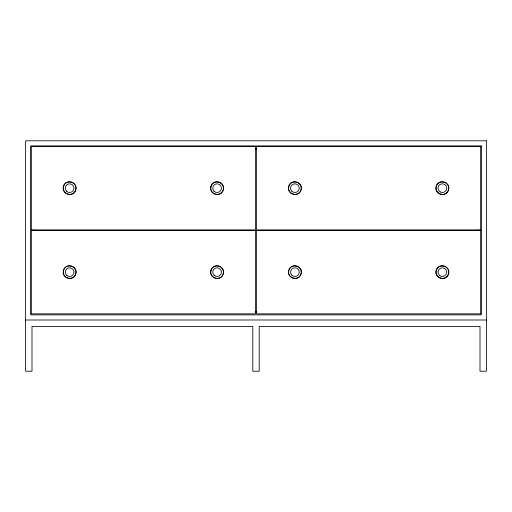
<?xml version="1.0" encoding="UTF-8"?>
<svg xmlns="http://www.w3.org/2000/svg" width="512" height="512" viewBox="0 0 512 512"><rect width="100%" height="100%" fill="white"/><g stroke="black" fill="none" stroke-linecap="round" stroke-linejoin="round"><path stroke-width="0.77" d="M255.2 148.992L256.8 148.992M255.2 311.808L256.8 311.808M25.6 320L486.4 320M478.208 229.888L478.208 230.4M33.792 229.888L33.792 230.4M63.45 186.502C61.024 194.362 73.984 197.837 75.814 189.818C78.24 181.958 65.28 178.483 63.45 186.502M63.45 270.47C61.024 278.33 73.984 281.805 75.814 273.786C78.24 265.926 65.28 262.451 63.45 270.47M210.906 186.502C208.48 194.362 221.44 197.837 223.27 189.818C225.696 181.958 212.736 178.483 210.906 186.502M210.906 270.47C208.48 278.33 221.44 281.805 223.27 273.786C225.696 265.926 212.736 262.451 210.906 270.47M288.73 186.502C286.304 194.362 299.264 197.837 301.094 189.818C303.52 181.958 290.56 178.483 288.73 186.502M288.73 270.47C286.304 278.33 299.264 281.805 301.094 273.786C303.52 265.926 290.56 262.451 288.73 270.47M436.186 186.502C433.76 194.362 446.72 197.837 448.55 189.818C450.976 181.958 438.016 178.483 436.186 186.502M436.186 270.47C433.76 278.33 446.72 281.805 448.55 273.786C450.976 265.926 438.016 262.451 436.186 270.47M486.4 140.8L25.6 140.8L25.6 371.2L32 371.2L32 326.4L252.8 326.4L252.8 371.2L259.2 371.2L259.2 326.4L480 326.4L480 371.2L486.4 371.2L486.4 140.8M481.28 145.92L30.72 145.92L30.72 314.88L481.28 314.88L481.28 145.92M255.488 146.432L31.232 146.432L31.232 229.888L255.488 229.888L255.488 146.432M480.768 146.432L256.512 146.432L256.512 229.888L480.768 229.888L480.768 146.432M255.488 230.4L31.232 230.4L31.232 313.856L255.488 313.856L255.488 230.4M480.768 230.4L256.512 230.4L256.512 313.856L480.768 313.856L480.768 230.4M66.566 191.226A4.333 4.333 0 0 0 73.818 189.28A4.333 4.333 0 0 0 68.512 183.974A4.333 4.333 0 0 0 66.566 191.226M66.432 193.702A6.4 6.4 0 0 0 76.032 188.16A6.4 6.4 0 0 0 66.432 182.618A6.4 6.4 0 0 0 66.432 193.702M291.846 191.226A4.333 4.333 0 0 0 299.098 189.28A4.333 4.333 0 0 0 293.792 183.974A4.333 4.333 0 0 0 291.846 191.226M290.387 192.685A6.4 6.4 0 0 0 301.094 189.818A6.4 6.4 0 0 0 293.254 181.978A6.4 6.4 0 0 0 290.387 192.685M213.888 277.67A6.4 6.4 0 0 0 223.488 272.128A6.4 6.4 0 0 0 213.888 266.586A6.4 6.4 0 0 0 213.888 277.67M214.022 275.194A4.333 4.333 0 0 0 221.274 273.248A4.333 4.333 0 0 0 215.968 267.942A4.333 4.333 0 0 0 214.022 275.194M213.888 193.702A6.4 6.4 0 0 0 223.488 188.16A6.4 6.4 0 0 0 213.888 182.618A6.4 6.4 0 0 0 213.888 193.702M214.022 191.226A4.333 4.333 0 0 0 221.274 189.28A4.333 4.333 0 0 0 215.968 183.974A4.333 4.333 0 0 0 214.022 191.226M439.302 275.194A4.333 4.333 0 0 0 446.554 273.248A4.333 4.333 0 0 0 441.248 267.942A4.333 4.333 0 0 0 439.302 275.194M439.168 277.67A6.4 6.4 0 0 0 448.768 272.128A6.4 6.4 0 0 0 439.168 266.586A6.4 6.4 0 0 0 439.168 277.67M440.198 191.917A4.333 4.333 0 0 0 446.701 188.16A4.333 4.333 0 0 0 440.198 184.403A4.333 4.333 0 0 0 440.198 191.917M437.843 192.685A6.4 6.4 0 0 0 448.55 189.818A6.4 6.4 0 0 0 440.71 181.978A6.4 6.4 0 0 0 437.843 192.685M291.712 277.67A6.4 6.4 0 0 0 301.312 272.128A6.4 6.4 0 0 0 291.712 266.586A6.4 6.4 0 0 0 291.712 277.67M291.846 275.194A4.333 4.333 0 0 0 299.098 273.248A4.333 4.333 0 0 0 293.792 267.942A4.333 4.333 0 0 0 291.846 275.194M66.566 275.194A4.333 4.333 0 0 0 73.818 273.248A4.333 4.333 0 0 0 68.512 267.942A4.333 4.333 0 0 0 66.566 275.194M66.432 277.67A6.4 6.4 0 0 0 76.032 272.128A6.4 6.4 0 0 0 66.432 266.586A6.4 6.4 0 0 0 66.432 277.67"/></g></svg>
